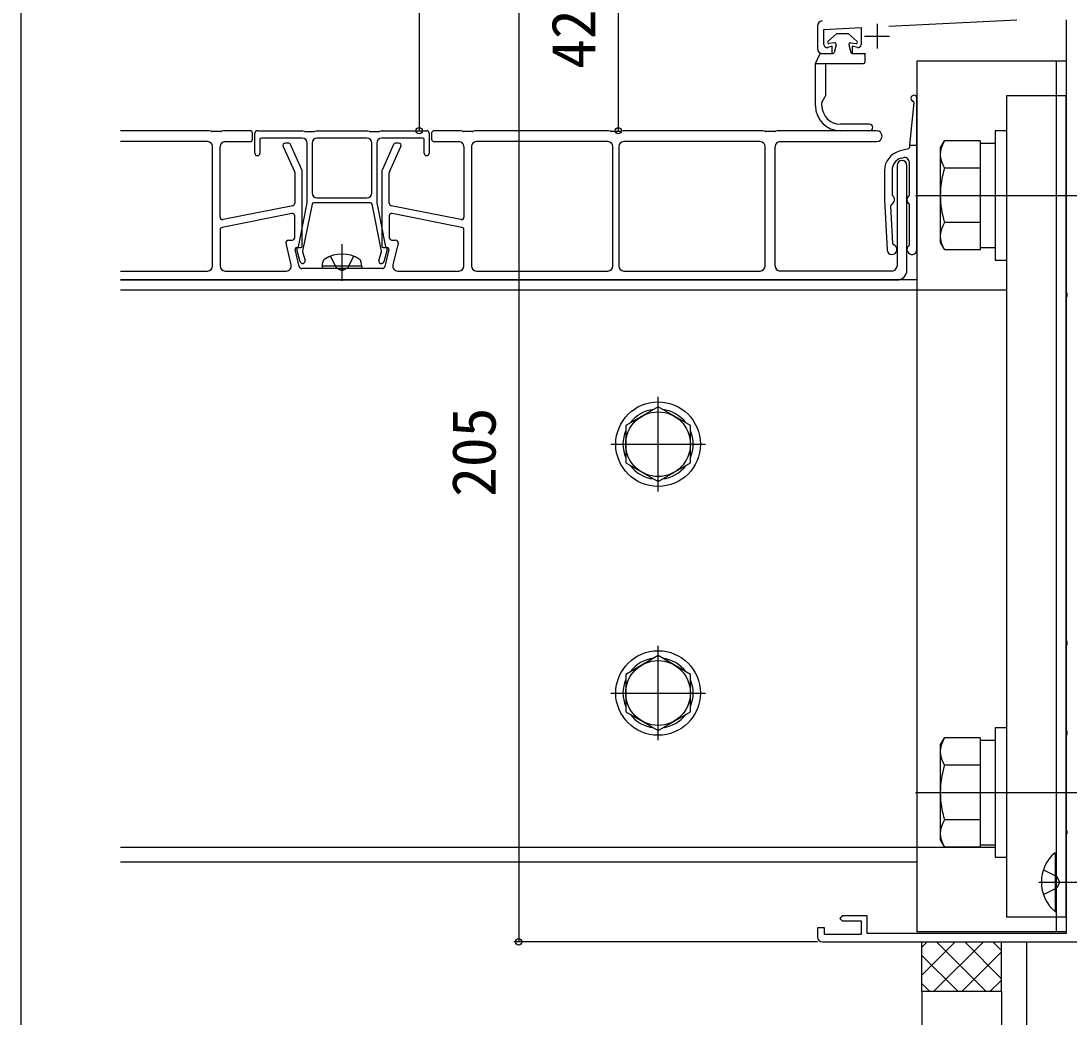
# Model space of a CAD drawing. Units: millimetres, scale not verified. Extents: x -525 to 525, y -782 to 778.
# Drawn here: x -525 to -314.4, y 181.1 to 381.2 of the extents above; entities that cross this region are included whole.
import ezdxf
from ezdxf.enums import TextEntityAlignment as Align

# ---------------------------------------------------------------- set-up
doc = ezdxf.new("R2010")
doc.units = ezdxf.units.MM
doc.header["$LTSCALE"] = 4
for name, color, linetype in [('0-2_YKK_11', 7, 'Continuous'), ('0-3_YKK_12', 2, 'Continuous'), ('0-4_YKK_13', 4, 'Continuous'), ('0-5_YKK_D', 6, 'Continuous'), ('0-6_YKK_ZWAK', 7, 'Continuous'), ('0-7_YSS_K', 3, 'Continuous')]:
    doc.layers.add(name, color=color, linetype=linetype)
doc.styles.add('ＭＳ ゴシック', font='')
doc.styles.get('ＭＳ ゴシック').set_extended_font_data('MS Gothic')

msp = doc.modelspace()

# ---------------------------------------------------------------- linework, layer by layer
at = {"layer": '0-2_YKK_11'}
for p, q in [((-365, 380.249), (-365, 375.7)), ((-353, 380.7), (-353, 375.7)), ((-355.5, 378.2), (-350.5, 378.2)), ((-364, 196.2), (-306, 196.2))]:
    msp.add_line(p, q, dxfattribs=at)
for points in [[(-315, 381.5), (-315, 326.658), (-314.88, 326.475), (-314.88, 325.925), (-315, 325.742), (-315, 256.658), (-314.88, 256.475), (-314.88, 255.925), (-315, 255.742), (-315, 238.658), (-314.88, 238.475), (-314.88, 237.925), (-315, 237.742), (-315, 218.658), (-314.88, 218.475), (-314.88, 217.925), (-315, 217.742), (-315, 197.9), (-355, 197.9), (-355, 201.4), (-360, 201.4), (-360.5, 200.9), (-360, 200.4), (-356.2, 200.4), (-356.2, 197.7), (-363.6, 197.7), (-363.6, 199), (-365, 199), (-365, 197.2)], [(-350.615, 380.217), (-324.958, 381.5)], [(-363.7, 376.5), (-363.7, 379.563), (-356.2, 379.938), (-356.2, 376.5)], [(-364, 374.7), (-362, 374.7), (-362, 376.203), (-362.928, 375.925)], [(-356.948, 375.918), (-358, 376.186), (-358, 374.7), (-355.3, 374.7)]]:
    msp.add_lwpolyline(points, dxfattribs=at)
for centre, radius, start, end in [((-364, 380.249), 1, 92.86241, 180), ((-364, 375.7), 1, 180.00001, 269.99999), ((-363.1, 376.5), 0.6, 179.99999, 286.64594), ((-356.8, 376.5), 0.6, 255.7557, 359.99999), ((-364, 197.2), 1, 180.00001, 269.99999)]:
    msp.add_arc(centre, radius, start, end, dxfattribs=at)
at = {"layer": '0-3_YKK_12'}
for p, q in [((-345, 329.199), (-505, 329.199)), ((-345, 212.199), (-505, 212.199))]:
    msp.add_line(p, q, dxfattribs=at)
at = {"layer": '0-4_YKK_13'}
for p, q in [((-361.1, 378.7), (-362.866, 377.137)), ((-361.1, 378.7), (-362.866, 377.137)), ((-361.1, 378.7), (-358.8, 378.7)), ((-358.8, 378.7), (-357.034, 377.137)), ((-361.545, 376.844), (-362.669, 376.702)), ((-361.218, 376.467), (-361.65, 374.884)), ((-358.682, 376.467), (-358.25, 374.884)), ((-358.355, 376.844), (-357.231, 376.702)), ((-365.383, 372.7), (-364.517, 374.556)), ((-365.383, 364.2), (-365.383, 372.7)), ((-364.291, 374.7), (-361.891, 374.7)), ((-363.383, 372.7), (-363.383, 366.192)), ((-358.211, 372.7), (-355.7, 372.7)), ((-358.009, 374.7), (-355.7, 374.7)), ((-355.45, 374.45), (-355.45, 372.95)), ((-345, 373.2), (-345, 198.2)), ((-315, 373.2), (-345, 373.2)), ((-317, 373.2), (-317, 198.2)), ((-315, 373.2), (-315, 198.2)), ((-364.083, 364.2), (-364.083, 364.819)), ((-364.042, 364.969), (-363.423, 366.042)), ((-345.628, 364.845), (-346.5, 356.315)), ((-345, 335.314), (-345, 365.715)), ((-354.539, 360.5), (-360.383, 360.5)), ((-487.323, 359.2), (-505, 359.2)), ((-486.82, 359.071), (-487.18, 359.179)), ((-484.823, 359.05), (-486.677, 359.05)), ((-484.32, 359.179), (-484.68, 359.071)), ((-479, 359.2), (-484.177, 359.2)), ((-478.5, 357.5), (-478.5, 358.7)), ((-478, 354.7), (-478, 358.7)), ((-477.5, 359.2), (-468.573, 359.2)), ((-468.43, 359.179), (-468.07, 359.071)), ((-467.927, 359.05), (-466.073, 359.05)), ((-465.93, 359.071), (-465.57, 359.179)), ((-465.427, 359.2), (-455.573, 359.2)), ((-455.43, 359.179), (-455.07, 359.071)), ((-454.927, 359.05), (-453.073, 359.05)), ((-452.93, 359.071), (-452.57, 359.179)), ((-452.427, 359.2), (-443.5, 359.2)), ((-443, 358.7), (-443, 354.7)), ((-442.5, 358.7), (-442.5, 357.5)), ((-436.823, 359.2), (-442, 359.2)), ((-436.32, 359.071), (-436.68, 359.179)), ((-434.323, 359.05), (-436.177, 359.05)), ((-433.82, 359.179), (-434.18, 359.071)), ((-407.073, 359.2), (-433.677, 359.2)), ((-406.57, 359.071), (-406.93, 359.179)), ((-404.573, 359.05), (-406.427, 359.05)), ((-404.07, 359.179), (-404.43, 359.071)), ((-376.073, 359.2), (-403.927, 359.2)), ((-375.57, 359.071), (-375.93, 359.179)), ((-373.573, 359.05), (-375.427, 359.05)), ((-373.07, 359.179), (-373.43, 359.071)), ((-353.1, 359.2), (-372.927, 359.2)), ((-354.539, 359.2), (-360.383, 359.2)), ((-327, 359.2), (-329.3, 359.2)), ((-487.5, 357), (-505, 357)), ((-486.5, 332), (-486.5, 356)), ((-485, 341.81), (-485, 356)), ((-484, 357), (-479, 357)), ((-477, 357.4), (-477, 354.7)), ((-468.5, 357.7), (-476.7, 357.7)), ((-472.326, 355.993), (-470.045, 350.974)), ((-471.322, 356.7), (-471.871, 356.7)), ((-468.545, 351.299), (-470.867, 356.407)), ((-467.5, 344.73), (-467.5, 356.7)), ((-466.5, 356.7), (-466.5, 346.7)), ((-454.5, 346.7), (-454.5, 356.7)), ((-453.5, 356.7), (-453.5, 344.73)), ((-444.3, 357.7), (-452.5, 357.7)), ((-450.133, 356.407), (-452.455, 351.288)), ((-450.955, 350.963), (-448.673, 355.993)), ((-449.129, 356.7), (-449.678, 356.7)), ((-444, 354.7), (-444, 357.4)), ((-442, 357), (-437, 357)), ((-436, 356), (-436, 341.81)), ((-434.5, 356), (-434.5, 332)), ((-407.1, 357), (-433.5, 357)), ((-406.1, 332), (-406.1, 356)), ((-404.9, 356), (-404.9, 332)), ((-376.5, 357), (-403.9, 357)), ((-375.5, 332), (-375.5, 356)), ((-373.5, 332), (-373.5, 356)), ((-372.5, 357), (-353.1, 357)), ((-346.5, 356.315), (-345, 356.315)), ((-346.5, 356.315), (-346.5, 355.844)), ((-340.3, 355.7), (-339.451, 357.17)), ((-332.3, 357.17), (-339.451, 357.17)), ((-332.3, 357.17), (-332.3, 335.23)), ((-332.3, 356.7), (-329.3, 356.7)), ((-346.722, 355.555), (-348.535, 355.069)), ((-348.147, 353.66), (-347.759, 353.764)), ((-340.3, 355.7), (-340.3, 336.7)), ((-349, 352.2), (-349, 332)), ((-347, 331.2), (-347, 352.2)), ((-346.5, 346.289), (-346.5, 352.798)), ((-332.3, 351.685), (-339.451, 351.685)), ((-470, 350.767), (-470, 344.61)), ((-468.5, 336), (-468.5, 351.092)), ((-452.5, 351.081), (-452.5, 336)), ((-451, 344.61), (-451, 350.757)), ((-351.5, 351.205), (-351.5, 345.314)), ((-350, 351.245), (-350, 346.289)), ((-465.5, 345.7), (-455.5, 345.7)), ((-345.3, 346.2), (-142.3, 346.2)), ((-470.402, 344.12), (-484.402, 341.32)), ((-469.263, 335.883), (-467.506, 344.671)), ((-466.528, 344.459), (-468.421, 334.998)), ((-454.766, 344.7), (-466.234, 344.7)), ((-452.579, 334.998), (-454.472, 344.459)), ((-453.494, 344.671), (-451.737, 335.883)), ((-436.598, 341.32), (-450.598, 344.12)), ((-351.5, 345.314), (-350.999, 335.264)), ((-349.86, 336.523), (-350.239, 344.126)), ((-346.5, 336.289), (-346.5, 344.339)), ((-470.598, 342.551), (-484.598, 339.751)), ((-470, 337.7), (-470, 342.06)), ((-451, 342.06), (-451, 337.7)), ((-436.402, 339.751), (-450.402, 342.551)), ((-485, 339.26), (-485, 332)), ((-436, 332), (-436, 339.26)), ((-332.3, 340.715), (-339.451, 340.715)), ((-471.266, 337.2), (-470.5, 337.2)), ((-450.5, 337.2), (-449.734, 337.2)), ((-470.716, 332.232), (-471.752, 336.584)), ((-469.091, 331.884), (-469.912, 335.331)), ((-469.62, 335.7), (-468.8, 335.7)), ((-468.88, 332.862), (-469.586, 335.311)), ((-468.415, 334.856), (-467.92, 333.138)), ((-460.5, 329.054), (-460.5, 336.4)), ((-453.08, 333.138), (-452.585, 334.856)), ((-452.2, 335.7), (-451.38, 335.7)), ((-451.414, 335.311), (-452.12, 332.862)), ((-451.088, 335.331), (-451.909, 331.884)), ((-449.248, 336.584), (-450.284, 332.232)), ((-340.3, 336.7), (-339.451, 335.23)), ((-332.3, 335.23), (-339.451, 335.23)), ((-332.3, 335.7), (-329.3, 335.7)), ((-464.5, 332), (-464.359, 332.802)), ((-456.5, 332), (-456.641, 332.802)), ((-505, 331), (-487.5, 331)), ((-484, 331), (-471.689, 331)), ((-461.02, 331.5), (-468.605, 331.5)), ((-456.5, 332), (-464.5, 332)), ((-464.5, 332), (-464.412, 331.5)), ((-456.588, 331.5), (-464.412, 331.5)), ((-452.395, 331.5), (-459.98, 331.5)), ((-456.5, 332), (-456.588, 331.5)), ((-449.311, 331), (-437, 331)), ((-433.5, 331), (-407.1, 331)), ((-403.9, 331), (-376.5, 331)), ((-350, 331), (-372.5, 331)), ((-505, 329.2), (-349, 329.2)), ((-505, 327.2), (-327, 327.2)), ((-397, 286.7), (-397, 305.7)), ((-406.5, 296.2), (-387.5, 296.2)), ((-397, 236.7), (-397, 255.7)), ((-406.5, 246.2), (-387.5, 246.2)), ((-327, 239.2), (-329.3, 239.2)), ((-340.3, 235.7), (-339.451, 237.17)), ((-332.3, 237.17), (-339.451, 237.17)), ((-332.3, 237.17), (-332.3, 215.23)), ((-332.3, 236.7), (-329.3, 236.7)), ((-340.3, 235.7), (-340.3, 216.7)), ((-332.3, 231.685), (-339.451, 231.685)), ((-345.3, 226.2), (-142.3, 226.2)), ((-332.3, 220.715), (-339.451, 220.715)), ((-505, 215.2), (-329.3, 215.2)), ((-340.3, 216.7), (-339.451, 215.23)), ((-332.3, 215.23), (-339.451, 215.23)), ((-332.3, 215.7), (-329.3, 215.7)), ((-317.248, 214.1), (-317, 214.1)), ((-317.248, 214.1), (-317.248, 202.3)), ((-317, 202.3), (-317, 214.1)), ((-319.583, 210.7), (-316.865, 209.345)), ((-316.256, 208.2), (-316.865, 209.345)), ((-320.5, 208.2), (-306.5, 208.2)), ((-319.583, 205.7), (-316.865, 207.055)), ((-316.256, 208.2), (-316.865, 207.055)), ((-317.248, 202.3), (-317, 202.3)), ((-315, 198.2), (-345, 198.2))]:
    msp.add_line(p, q, dxfattribs=at)
for points in [[(-365.383, 372.7), (-363.176, 372.7), (-358.211, 372.7)], [(-329.3, 359.2), (-329.3, 333.2), (-327, 333.2)], [(-455.5, 357.7), (-460.5, 357.7), (-465.5, 357.7)], [(-462.8, 333.979), (-461.645, 331.663), (-460.5, 331.054)], [(-458.2, 333.979), (-459.355, 331.663), (-460.5, 331.054)], [(-329.3, 239.2), (-329.3, 213.2), (-327, 213.2)]]:
    msp.add_lwpolyline(points, dxfattribs=at)
for points in [[(-315, 201.2), (-315, 366.2), (-327, 366.2), (-327, 201.2)], [(-397, 303.706), (-403.5, 299.953), (-403.5, 292.447), (-397, 288.694), (-390.5, 292.447), (-390.5, 299.953)], [(-397, 253.706), (-403.5, 249.953), (-403.5, 242.447), (-397, 238.694), (-390.5, 242.447), (-390.5, 249.953)]]:
    msp.add_lwpolyline(points, close=True, dxfattribs=at)
for centre, radius in [((-397, 296.2), 8.5), ((-397, 296.2), 6.5), ((-397, 246.2), 8.5), ((-397, 246.2), 6.5)]:
    msp.add_circle(centre, radius, dxfattribs=at)
for centre, radius, start, end in [((-362.7, 376.95), 0.25, 131.51167, 277.19497), ((-357.2, 376.95), 0.25, 262.80503, 48.48833), ((-361.891, 374.95), 0.25, 270, 344.74763), ((-361.507, 376.546), 0.3, 344.74763, 97.19497), ((-358.393, 376.546), 0.3, 82.80503, 195.25237), ((-358.009, 374.95), 0.25, 195.25237, 270), ((-364.291, 374.45), 0.25, 90, 155), ((-355.7, 374.45), 0.25, 0, 90), ((-355.7, 372.95), 0.25, 270, 0), ((-363.783, 364.819), 0.3, 150, 180), ((-363.683, 366.192), 0.3, 330, 0), ((-345.6, 365.715), 0.6, 0, 248.76355), ((-345.926, 364.876), 0.3, 354.16057, 68.76355), ((-360.383, 364.2), 5, 180, 270), ((-360.383, 364.2), 3.7, 180, 270), ((-354.539, 359.85), 0.65, 270, 90), ((-487.323, 358.7), 0.5, 73.30076, 90), ((-486.677, 359.55), 0.5, 253.30076, 270), ((-484.823, 359.55), 0.5, 270, 286.69924), ((-484.177, 358.7), 0.5, 90, 106.69924), ((-479, 358.7), 0.5, 0, 90), ((-477.5, 358.7), 0.5, 90, 180), ((-468.573, 358.7), 0.5, 73.30076, 90), ((-467.927, 359.55), 0.5, 253.30076, 270), ((-466.073, 359.55), 0.5, 270, 286.69924), ((-465.427, 358.7), 0.5, 90, 106.69924), ((-455.573, 358.7), 0.5, 73.30076, 90), ((-454.927, 359.55), 0.5, 253.30076, 270), ((-453.073, 359.55), 0.5, 270, 286.69924), ((-452.427, 358.7), 0.5, 90, 106.69924), ((-443.5, 358.7), 0.5, 0, 90), ((-442, 358.7), 0.5, 90, 180), ((-436.823, 358.7), 0.5, 73.30076, 90), ((-436.177, 359.55), 0.5, 253.30076, 270), ((-434.323, 359.55), 0.5, 270, 286.69924), ((-433.677, 358.7), 0.5, 90, 106.69924), ((-407.073, 358.7), 0.5, 73.30076, 90), ((-406.427, 359.55), 0.5, 253.30076, 270), ((-404.573, 359.55), 0.5, 270, 286.69924), ((-403.927, 358.7), 0.5, 90, 106.69924), ((-376.073, 358.7), 0.5, 73.30076, 90), ((-375.427, 359.55), 0.5, 253.30076, 270), ((-373.573, 359.55), 0.5, 270, 286.69924), ((-372.927, 358.7), 0.5, 90, 106.69924), ((-353.1, 358.1), 1.1, 270, 90), ((-487.5, 356), 1, 360, 90), ((-484, 356), 1, 90, 180), ((-479, 357.5), 0.5, 270, 0), ((-476.7, 357.4), 0.3, 90, 180), ((-471.871, 356.2), 0.5, 90, 204.44395), ((-471.322, 356.2), 0.5, 24.44395, 90), ((-468.5, 356.7), 1, 0, 90), ((-465.5, 356.7), 1, 90, 180), ((-455.5, 356.7), 1, 0, 90), ((-452.5, 356.7), 1, 90, 180), ((-449.678, 356.2), 0.5, 90, 155.5983), ((-449.129, 356.2), 0.5, 335.5983, 90), ((-444.3, 357.4), 0.3, 360, 90), ((-442, 357.5), 0.5, 180, 270), ((-437, 356), 1, 0, 90), ((-433.5, 356), 1, 90, 180), ((-407.1, 356), 1, 0, 90), ((-403.9, 356), 1, 90, 180), ((-376.5, 356), 1, 0, 90), ((-372.5, 356), 1, 90, 180), ((-335.444, 354.427), 4.856, 145.61575, 214.38425), ((-477.5, 354.7), 0.5, 180, 270), ((-477.5, 354.7), 0.5, 270, 0), ((-443.5, 354.7), 0.5, 180, 270), ((-443.5, 354.7), 0.5, 270, 0), ((-347.5, 351.205), 4, 105.00061, 180), ((-347.5, 352.798), 1, 0, 105), ((-346.8, 355.844), 0.3, 285.00061, 0), ((-347.5, 351.245), 2.5, 104.9981, 180), ((-348, 352.2), 1, 0, 180), ((-322.149, 346.2), 18.151, 162.41205, 197.58795), ((-470.5, 350.767), 0.5, 360, 24.44395), ((-469, 351.092), 0.5, 0, 24.44395), ((-452, 351.081), 0.5, 155.5983, 180), ((-450.5, 350.757), 0.5, 155.5983, 180), ((-465.5, 346.7), 1, 180, 270), ((-455.5, 346.7), 1, 270, 360), ((-350.5, 345.314), 1, 295.53345, 54.31467), ((-349.8, 346.289), 0.2, 180, 234.31467), ((-346, 345.314), 1, 125.68533, 234.31467), ((-346.7, 346.289), 0.2, 305.68533, 0), ((-470.5, 344.61), 0.5, 281.30993, 0), ((-467.8, 344.73), 0.3, 348.69007, 0), ((-466.234, 344.4), 0.3, 90, 168.69007), ((-454.766, 344.4), 0.3, 11.30993, 90), ((-453.2, 344.73), 0.3, 180, 191.30993), ((-450.5, 344.61), 0.5, 180, 258.69007), ((-349.94, 344.141), 0.3, 115.53345, 182.85544), ((-346.7, 344.339), 0.2, 0, 54.31467), ((-484.5, 341.81), 0.5, 180, 281.30993), ((-470.5, 342.06), 0.5, 0, 101.30993), ((-450.5, 342.06), 0.5, 78.69007, 180), ((-436.5, 341.81), 0.5, 258.69007, 0), ((-484.5, 339.26), 0.5, 101.30993, 180), ((-436.5, 339.26), 0.5, 360, 78.69007), ((-335.444, 337.973), 4.856, 145.61575, 214.38425), ((-471.266, 336.7), 0.5, 90, 193.3925), ((-470.5, 337.7), 0.5, 270, 0), ((-450.5, 337.7), 0.5, 180, 270), ((-449.734, 336.7), 0.5, 346.6075, 90), ((-469.62, 335.4), 0.3, 90, 193.3925), ((-469.3, 335.4), 0.3, 114.827, 197.33887), ((-469.558, 335.942), 0.3, 296.01796, 348.69007), ((-468.8, 336), 0.3, 270, 0), ((-468.126, 334.939), 0.3, 168.69007, 196.079), ((-452.874, 334.939), 0.3, 343.921, 11.30993), ((-452.2, 336), 0.3, 180, 270), ((-451.442, 335.942), 0.3, 191.30993, 243.98204), ((-451.7, 335.4), 0.3, 342.66113, 65.173), ((-451.38, 335.4), 0.3, 346.6075, 90), ((-350, 335.314), 1, 182.85544, 70.23557), ((-349.56, 336.538), 0.3, 182.85544, 250.23557), ((-346, 335.314), 1, 125.68533, 0), ((-346.7, 336.289), 0.2, 305.68533, 0), ((-468.4, 333), 0.5, 196.079, 16.079), ((-463.472, 332.646), 0.9, 122.05588, 170), ((-460.5, 327.9), 6.5, 57.94412, 122.05588), ((-457.528, 332.646), 0.9, 10, 57.94412), ((-452.6, 333), 0.5, 163.921, 343.921), ((-487.5, 332), 1, 270, 360), ((-484, 332), 1, 180, 270), ((-471.689, 332), 1, 270, 13.3925), ((-468.605, 332), 0.5, 193.3925, 270), ((-461.02, 331.2), 0.3, 30, 90), ((-460.5, 331.5), 0.3, 210, 330), ((-459.98, 331.2), 0.3, 90, 150), ((-452.395, 332), 0.5, 270, 346.6075), ((-449.311, 332), 1, 166.6075, 270), ((-437, 332), 1, 270, 0), ((-433.5, 332), 1, 180, 270), ((-407.1, 332), 1, 270, 0), ((-403.9, 332), 1, 180, 270), ((-376.5, 332), 1, 270, 0), ((-372.5, 332), 1, 180, 270), ((-350, 332), 1, 270, 0), ((-349, 331.2), 2, 270, 0), ((-397, 296.2), 7.05, 97.21814, 142.78186), ((-397, 296.2), 7.05, 37.21814, 82.78186), ((-397, 296.2), 7.05, 157.21814, 202.78186), ((-397, 296.2), 7.05, 337.21814, 22.78186), ((-397, 296.2), 7.05, 217.21814, 262.78186), ((-397, 296.2), 7.05, 277.21814, 322.78186), ((-397, 246.2), 7.05, 97.21814, 142.78186), ((-397, 246.2), 7.05, 37.21814, 82.78186), ((-397, 246.2), 7.05, 157.21814, 202.78186), ((-397, 246.2), 7.05, 337.21814, 22.78186), ((-397, 246.2), 7.05, 217.21814, 262.78186), ((-397, 246.2), 7.05, 277.21814, 322.78186), ((-335.444, 234.427), 4.856, 145.61575, 214.38425), ((-322.149, 226.2), 18.151, 162.41205, 197.58795), ((-335.444, 217.973), 4.856, 145.61575, 214.38425), ((-312.3, 208.2), 7.7, 129.98312, 230.01688)]:
    msp.add_arc(centre, radius, start, end, dxfattribs=at)
at = {"layer": '0-5_YKK_D'}
for p, q in [((-445, 494.701), (-445, 359.201)), ((-425, 401.2), (-425, 196.2)), ((-405, 401.2), (-405, 359.2)), ((-365, 196.2), (-426, 196.2))]:
    msp.add_line(p, q, dxfattribs=at)
for centre in [(-445, 359.201), (-405, 359.2), (-425, 196.2)]:
    msp.add_circle(centre, 0.637, dxfattribs=at)
at = {"layer": '0-6_YKK_ZWAK'}
msp.add_line((-525, 747.7), (-525, -782.3), dxfattribs=at)
at = {"layer": '0-7_YSS_K'}
for p, q in [((-344, 195.152), (-342.952, 196.2)), ((-344, 189.495), (-337.295, 196.2)), ((-341.638, 186.2), (-331.638, 196.2)), ((-331.06, 186.2), (-341.06, 196.2)), ((-328, 188.797), (-335.403, 196.2)), ((-328, 194.454), (-329.746, 196.2)), ((-328, 186.2), (-328, 196.2)), ((-323, 196.2), (-323, 99.7)), ((-335.981, 186.2), (-328, 194.181)), ((-336.717, 186.2), (-344, 193.483)), ((-342.374, 186.2), (-344, 187.826)), ((-330.324, 186.2), (-328, 188.524)), ((-344, 186.2), (-344, 99.7)), ((-328, 186.2), (-328, 99.7))]:
    msp.add_line(p, q, dxfattribs=at)
msp.add_lwpolyline([(-328, 186.2), (-344, 186.2), (-344, 196.2)], dxfattribs=at)

# ---------------------------------------------------------------- texts
at = {"layer": '0-5_YKK_D', "style": 'ＭＳ ゴシック'}
for s, p in [('42', (-407, 371.609)), ('205', (-427, 285.609))]:
    msp.add_text(s, height=8.798, rotation=90, dxfattribs=at).set_placement(p, align=Align.BOTTOM_LEFT)

doc.saveas('drawing.dxf')
